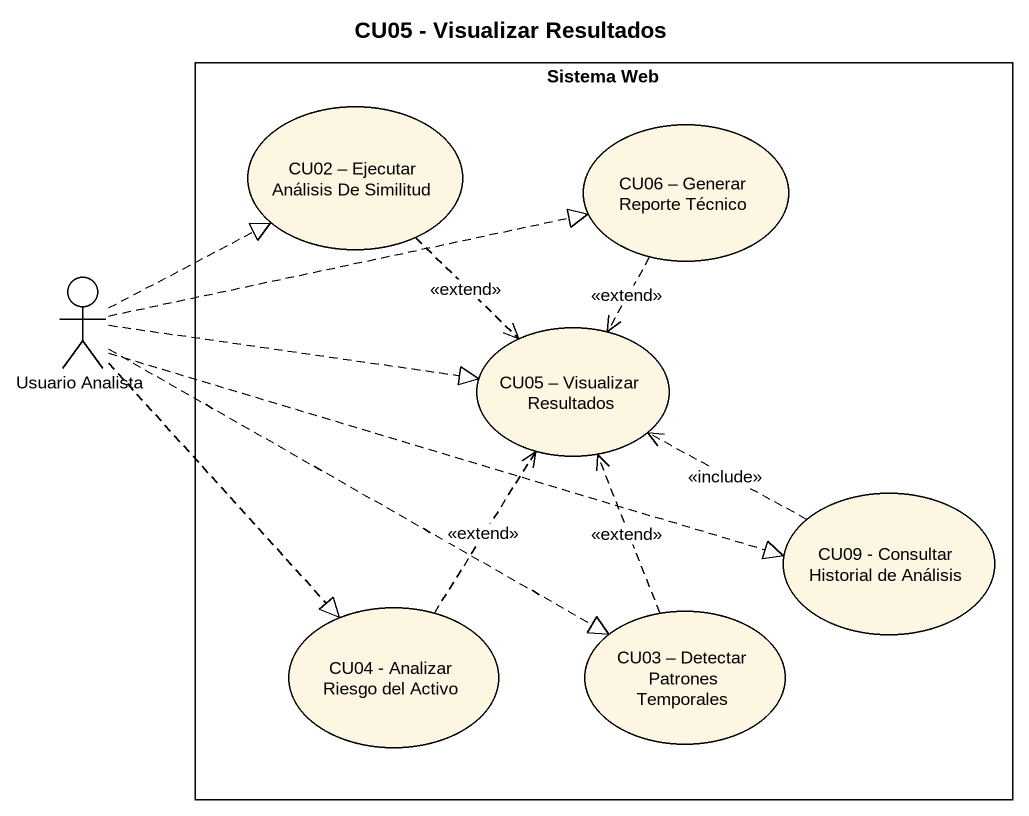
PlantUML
@startuml
title CU05 - Visualizar Resultados
rectangle "Sistema Web" as Sistema_Web {
  usecase "CU02 – Ejecutar Análisis De Similitud" as CU02_Ejecutar_Análisis_De
  usecase "CU06 – Generar Reporte Técnico" as CU06_Generar_Reporte_Técnico
  usecase "CU05 – Visualizar Resultados" as CU05_Visualizar_Resultados
  usecase "CU09 - Consultar Historial de Análisis" as CU09_Consultar_Historial_de
  usecase "CU04 - Analizar Riesgo del Activo" as CU04_Analizar_Riesgo_del
  usecase "CU03 – Detectar Patrones Temporales" as CU03_Detectar_Patrones
}
actor "Usuario Analista" as Usuario_Analista
CU02_Ejecutar_Análisis_De ..> CU05_Visualizar_Resultados : <<extend>>
CU06_Generar_Reporte_Técnico ..> CU05_Visualizar_Resultados : <<extend>>
Usuario_Analista .up.|> CU02_Ejecutar_Análisis_De
Usuario_Analista .right.|> CU06_Generar_Reporte_Técnico
Usuario_Analista .right.|> CU05_Visualizar_Resultados
Usuario_Analista .right.|> CU09_Consultar_Historial_de
Usuario_Analista ..|> CU04_Analizar_Riesgo_del
Usuario_Analista .right.|> CU03_Detectar_Patrones
CU09_Consultar_Historial_de .left.> CU05_Visualizar_Resultados : <<include>>
CU04_Analizar_Riesgo_del .up.> CU05_Visualizar_Resultados : <<extend>>
CU03_Detectar_Patrones .up.> CU05_Visualizar_Resultados : <<extend>>
@enduml
